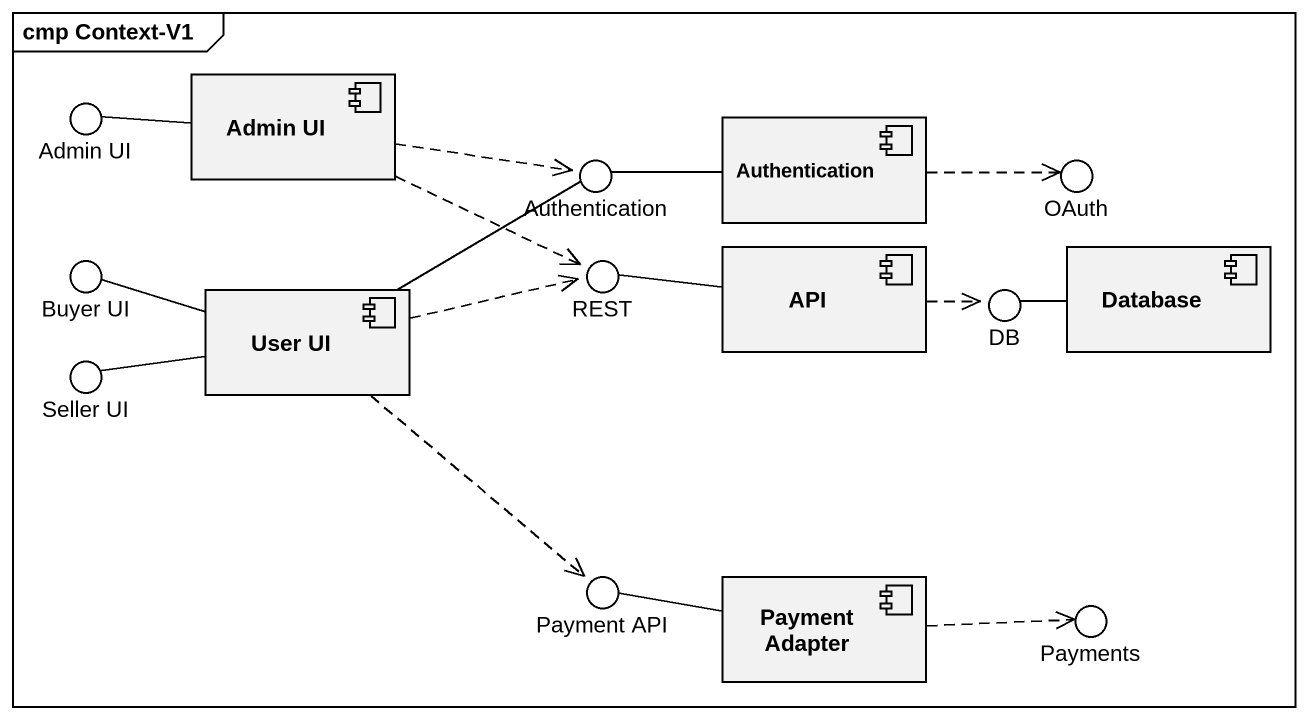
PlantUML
@startuml
mainframe cmp Context-V1
() "Admin UI" as Admin_UI
component "Admin UI" as Admin_UI_2
() Authentication
component "Authentication" as Authentication_2
() OAuth
() "Buyer UI" as Buyer_UI
component "User UI" as User_UI
() REST
component API
() DB
component "Database" as Database_
() "Seller UI" as Seller_UI
() "Payment API" as Payment_API
component "Payment Adapter" as Payment_Adapter
() Payments
Admin_UI_2 -left- Admin_UI
Admin_UI_2 .right.> Authentication
Admin_UI_2 .right.> REST
Authentication_2 -left- Authentication
Authentication_2 .right.> OAuth
User_UI -right- Authentication
User_UI -left- Buyer_UI
User_UI .right.> REST
User_UI -left- Seller_UI
User_UI ..> Payment_API
API -left- REST
API .right.> DB
Database_ -left- DB
Payment_Adapter -left- Payment_API
Payment_Adapter .right.> Payments
@enduml
